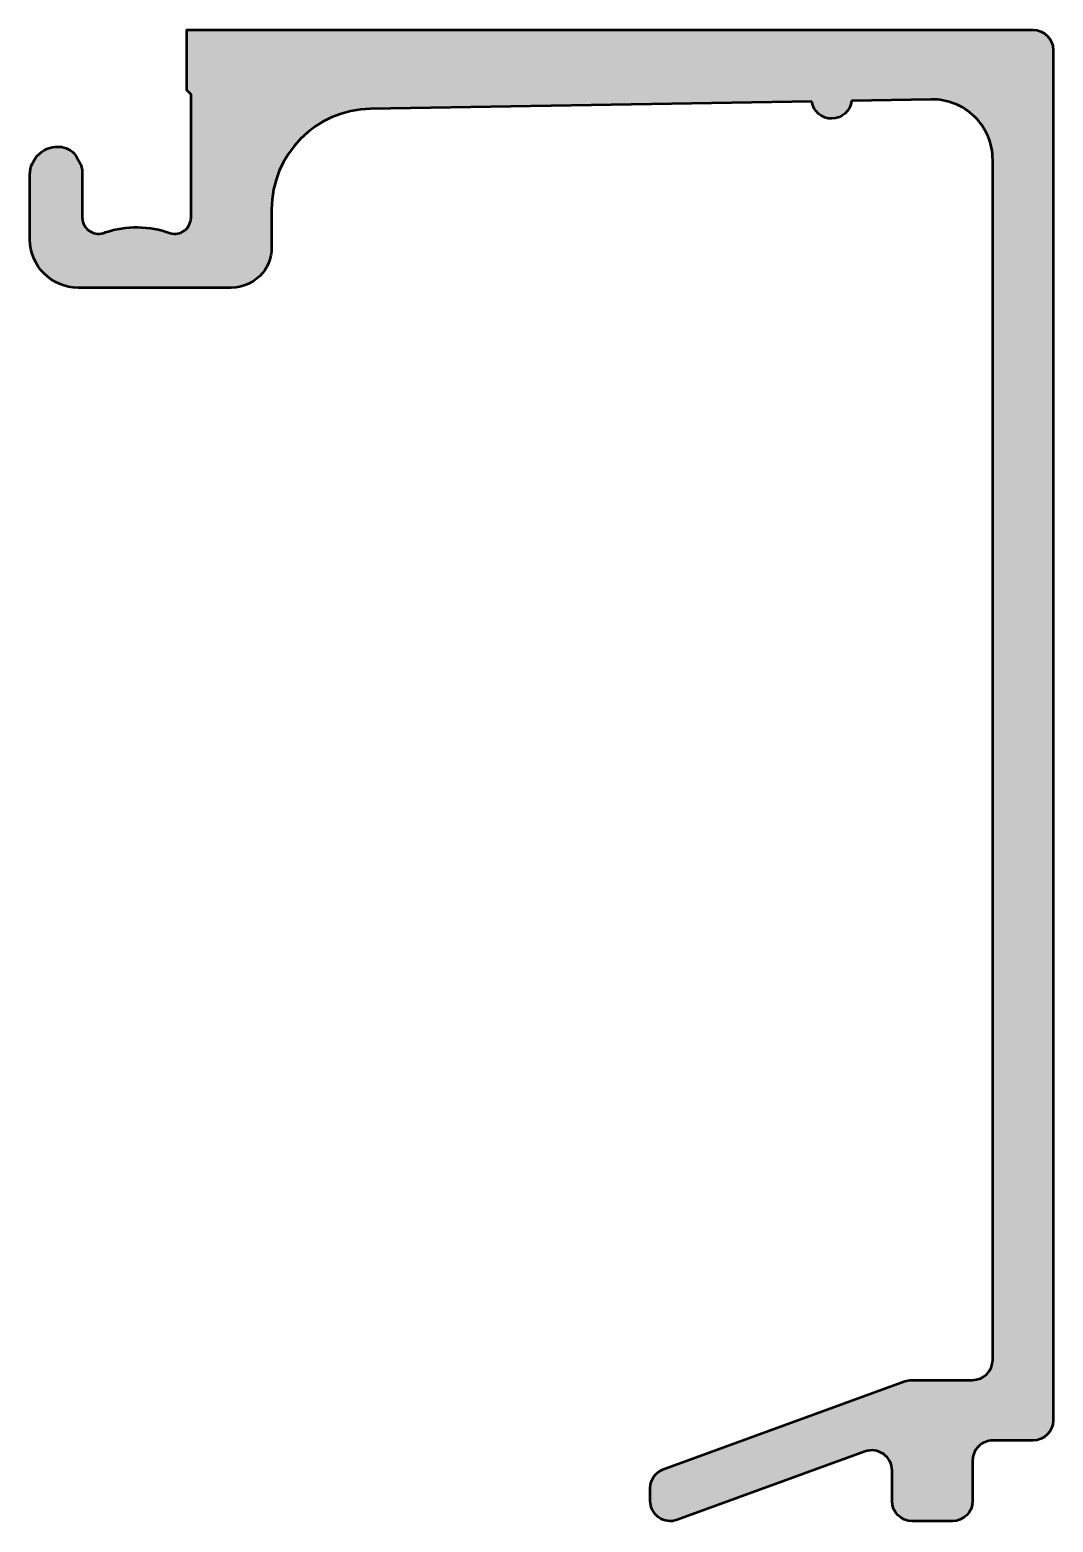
# Model space of a CAD drawing. Extents: x -3.4 to 22, y -37 to 0.
import ezdxf

# ---------------------------------------------------------------- set-up
doc = ezdxf.new("R2010")
doc.units = 0
doc.layers.add('0S-Alu contour', color=7, linetype='Continuous', lineweight=50)
doc.layers.add('0S-Alu hatch', color=252, linetype='Continuous', lineweight=25)

# ---------------------------------------------------------------- blocks, each defined once
blk = doc.blocks.new('184590__22876C39_4601_4A2D_B4AA_6C169ED3C1D3_')
at = {"layer": '0S-Alu hatch'}
h = blk.add_hatch(color=256, dxfattribs=at)
edge = h.paths.add_edge_path()
edge.add_ellipse((21.49995341858629, -0.5000008049760317), major_axis=(-0.5000008050471707, 0), ratio=1, start_angle=180.0000922470719, end_angle=269.9990334859977, ccw=False)
edge.add_line((21.99995422363281, -0.4999999999671699), (21.99995422363281, -34.49993515014649))
edge.add_ellipse((21.49991572302196, -34.49989665018132), major_axis=(-0.5000385020929784, 0), ratio=1, start_angle=90.0052857023025, end_angle=179.9955885686708, ccw=False)
edge.add_line((21.49996185302806, -34.99993515014648), (20.49996185302735, -34.99993515014649))
edge.add_arc((20.49993878964503, -35.49991208676417), 0.4999769371496292, 89.99735700915377, 180.0026429908801)
edge.add_line((19.99996185302735, -35.49993515014678), (19.99996185302734, -36.49993896484375))
edge.add_ellipse((19.49990356474525, -36.49988067656167), major_axis=(-0.5000582916792186, 0), ratio=1, start_angle=90.00667856651819, end_angle=179.9933214334818, ccw=False)
edge.add_line((19.4999618530273, -36.99993896484376), (18.49996185302734, -36.99993896484375))
edge.add_ellipse((18.50000132309159, -36.4998994947795), major_axis=(-0.5000394716220147, 0), ratio=1, start_angle=0.004522579230297197, end_angle=89.99547742082501, ccw=False)
edge.add_line((17.99996185302734, -36.49993896484424), (17.99996185302734, -35.74392318725585))
edge.add_arc((17.49954052006231, -35.74430502468274), 0.5004214786420749, 0.0437184974552221, 109.9381450101965)
edge.add_line((17.32889405492905, -35.27387815446395), (12.67107116836229, -36.97025187115916))
edge.add_ellipse((12.50026760550458, -36.5000213341192), major_axis=(-0.5002905306417292, 0), ratio=1, start_angle=0.02202189246679609, end_angle=109.9627257643568, ccw=False)
edge.add_line((11.99997711181641, -36.50021362304676), (11.9999771118164, -36.18140327098301))
edge.add_ellipse((12.49997711181641, -36.18140327098302), major_axis=(-0.5000000000000036, 0), ratio=1, start_angle=290.0103094473892, end_angle=360, ccw=False)
edge.add_line((12.32888250168984, -35.71158773868801), (18.31906305511109, -33.53011961785149))
edge.add_ellipse((18.49015766523759, -33.99993515014595), major_axis=(-0.4999999999994668, 0), ratio=1, start_angle=269.9999999999992, end_angle=290.01030944740296, ccw=False)
edge.add_line((18.4901576652376, -33.49993515014649), (19.99996185302735, -33.49993515014649))
edge.add_arc((19.99995719919846, -32.9999304963176), 0.5000046538505393, 270.0005332845437, 359.9994667160037)
edge.add_line((20.49996185302735, -32.99993515014171), (20.49996185302735, -3.224998474121093))
edge.add_arc((19.00105134296224, -3.225078504699214), 1.49891051220161, 0.0030591648575663, 90.9821977714769)
edge.add_line((18.97535740055442, -1.726388228187072), (16.9922218322754, -1.758789062500009))
edge.add_ellipse((16.50006120787583, -1.708195221479308), major_axis=(-0.4947542995857707, 0), ratio=1, start_angle=7.78973869646552, end_angle=174.1306427452305, ccw=False)
edge.add_line((16.00987243646864, -1.775253295899293), (5.057989120483398, -1.958999633789062))
edge.add_arc((5.099643132024278, -4.458302949044617), 2.499650399220832, 90.95481733370006, 179.9928852679906)
edge.add_line((2.599992752075193, -4.457992553709866), (2.599992752075195, -5.400993347167968))
edge.add_ellipse((1.600746655819374, -5.400747801173459), major_axis=(-0.9992461264249827, 0), ratio=1, start_angle=90.01429814848899, end_angle=179.9859206366489, ccw=False)
edge.add_line((1.600996017455882, -6.399993896484372), (-2.20099639892578, -6.399993896484375))
edge.add_ellipse((-2.193136722963897, -5.193142852902555), major_axis=(-1.206876636570927, 0), ratio=1, start_angle=0.325396013570014, end_angle=89.62686373193498, ccw=False)
edge.add_line((-3.399993896484373, -5.199996948242206), (-3.399993896484375, -3.600006103515625))
edge.add_ellipse((-2.7014883877173, -3.598700037521831), major_axis=(-0.6985067298074729, 0), ratio=1, start_angle=-97.387102419727, end_angle=0.10713155596010893, ccw=False)
edge.add_ellipse((-2.675965908406475, -3.401840887801316), major_axis=(-0.5000000000000036, 0), ratio=1, start_angle=209.7783853401459, end_angle=262.61289758027226, ccw=False)
edge.add_line((-2.241989471635049, -3.153517605914218), (-2.166023942684411, -3.286277004553457))
edge.add_ellipse((-2.600000379455836, -3.534600286440548), major_axis=(-0.4999999999999977, 0), ratio=1, start_angle=180.000193853626, end_angle=209.7783853401453, ccw=False)
edge.add_line((-2.1000003794587, -3.534598594748527), (-2.09999656677246, -4.661483764648436))
edge.add_arc((-1.694061150877299, -4.654367159747912), 0.4059977930276079, 181.0043707520945, 294.9906467925253)
edge.add_ellipse((-0.7508903628166227, -7.328045876647905), major_axis=(-2.431389784173072, 0), ratio=1, start_angle=249.9672729819604, end_angle=288.50391318686707, ccw=False)
edge.add_arc((0.1964252423222082, -4.656729671285527), 0.4035933456961338, 253.5296523341764, 359.4279742898411)
edge.add_line((0.5999984741210947, -4.660758972167971), (0.5999984741210938, -1.599998474121093))
edge.add_line((0.5999984741210938, -1.599998474121093), (0.5, -1.5))
edge.add_line((0.5, -1.5), (0.5, 0))
edge.add_line((0.5, 0), (21.49996185302567, -8e-16))
at = {"layer": '0S-Alu contour', "color": 7}
for points in [[(0.5999984741210947, -4.660758972167971), (0.5999984741210938, -1.599998474121093), (0.5, -1.5), (0.5, 0), (21.49996185302567, -8e-16)], [(21.99995422363281, -0.4999999999671699), (21.99995422363281, -34.49993515014649)], [(16.00987243646864, -1.775253295899293), (5.057989120483398, -1.958999633789062)], [(18.97535740055442, -1.726388228187072), (16.9922218322754, -1.758789062500009)], [(-2.241989471635049, -3.153517605914218), (-2.166023942684411, -3.286277004553457)], [(20.49996185302735, -32.99993515014171), (20.49996185302735, -3.224998474121093)], [(-3.399993896484373, -5.199996948242206), (-3.399993896484375, -3.600006103515625)], [(-2.1000003794587, -3.534598594748527), (-2.09999656677246, -4.661483764648436)], [(2.599992752075193, -4.457992553709866), (2.599992752075195, -5.400993347167968)], [(1.600996017455882, -6.399993896484372), (-2.20099639892578, -6.399993896484375)], [(12.32888250168984, -35.71158773868801), (18.31906305511109, -33.53011961785149)], [(18.4901576652376, -33.49993515014649), (19.99996185302735, -33.49993515014649)], [(21.49996185302806, -34.99993515014648), (20.49996185302735, -34.99993515014649)], [(17.32889405492905, -35.27387815446395), (12.67107116836229, -36.97025187115916)], [(19.99996185302735, -35.49993515014678), (19.99996185302734, -36.49993896484375)], [(17.99996185302734, -36.49993896484424), (17.99996185302734, -35.74392318725585)], [(11.99997711181641, -36.50021362304676), (11.9999771118164, -36.18140327098301)], [(19.4999618530273, -36.99993896484376), (18.49996185302734, -36.99993896484375)]]:
    blk.add_lwpolyline(points, dxfattribs=at)
at = {"layer": '0S-Alu contour', "color": 7, "extrusion": (0, 0, -1)}
for centre, radius, start, end in [((-21.49995341858629, -0.5000008049760317), 0.5000008050471707, 90.00096651400231, 179.9999077529281), ((-16.50006120787583, -1.708195221479308), 0.4947542995857707, 185.8693572547695, 352.2102613035345), ((2.7014883877173, -3.598700037521831), 0.6985067298074729, 359.8928684440399, 97.38710241972704), ((2.675965908406475, -3.401840887801316), 0.5000000000000036, 97.38710241972771, 150.2216146598541), ((2.600000379455836, -3.534600286440548), 0.4999999999999977, 150.2216146598547, 179.999806146374), ((0.7508903628166227, -7.328045876647905), 2.431389784173072, 71.4960868131329, 110.0327270180396), ((2.193136722963897, -5.193142852902555), 1.206876636570927, 270.373136268065, 359.67460398643), ((-1.600746655819374, -5.400747801173459), 0.9992461264249827, 180.0140793633512, 269.985701851511), ((-18.49015766523759, -33.99993515014595), 0.4999999999994668, 69.98969055259705, 90.00000000000081), ((-21.49991572302196, -34.49989665018132), 0.5000385020929784, 180.0044114313293, 269.9947142976975), ((-12.49997711181641, -36.18140327098302), 0.5000000000000036, 0, 69.98969055261077), ((-12.50026760550458, -36.5000213341192), 0.5002905306417292, 250.0372742356432, 359.9779781075332), ((-18.50000132309159, -36.4998994947795), 0.5000394716220147, 270.004522579175, 359.9954774207697), ((-19.49990356474525, -36.49988067656167), 0.5000582916792186, 180.0066785665183, 269.9933214334818)]:
    blk.add_arc(centre, radius, start, end, dxfattribs=at)
at = {"layer": '0S-Alu contour', "color": 7}
for centre, radius, start, end in [((19.00105134296224, -3.225078504699214), 1.49891051220161, 0.0030591648575663, 90.9821977714769), ((5.099643132024278, -4.458302949044617), 2.499650399220832, 90.95481733370006, 179.9928852679906), ((-1.694061150877299, -4.654367159747912), 0.4059977930276079, 181.0043707520945, 294.9906467925253), ((0.1964252423222082, -4.656729671285527), 0.4035933456961338, 253.5296523341764, 359.4279742898411), ((19.99995719919846, -32.9999304963176), 0.5000046538505393, 270.0005332845437, 359.9994667160037), ((20.49993878964503, -35.49991208676417), 0.4999769371496292, 89.99735700915377, 180.0026429908801), ((17.49954052006231, -35.74430502468274), 0.5004214786420749, 0.0437184974552221, 109.9381450101965)]:
    blk.add_arc(centre, radius, start, end, dxfattribs=at)
blk = doc.blocks.new('184590__C022FB66_E6FE_470C_AF50_763CC908B786_')
at = {"layer": '0S-Alu contour', "color": 7}
blk.add_blockref('184590__22876C39_4601_4A2D_B4AA_6C169ED3C1D3_', (0, 0), dxfattribs=at)

msp = doc.modelspace()

# ---------------------------------------------------------------- block references
at = {"layer": '0S-Alu contour', "color": 7}
msp.add_blockref('184590__C022FB66_E6FE_470C_AF50_763CC908B786_', (0, 0), dxfattribs=at)

doc.saveas('drawing.dxf')
